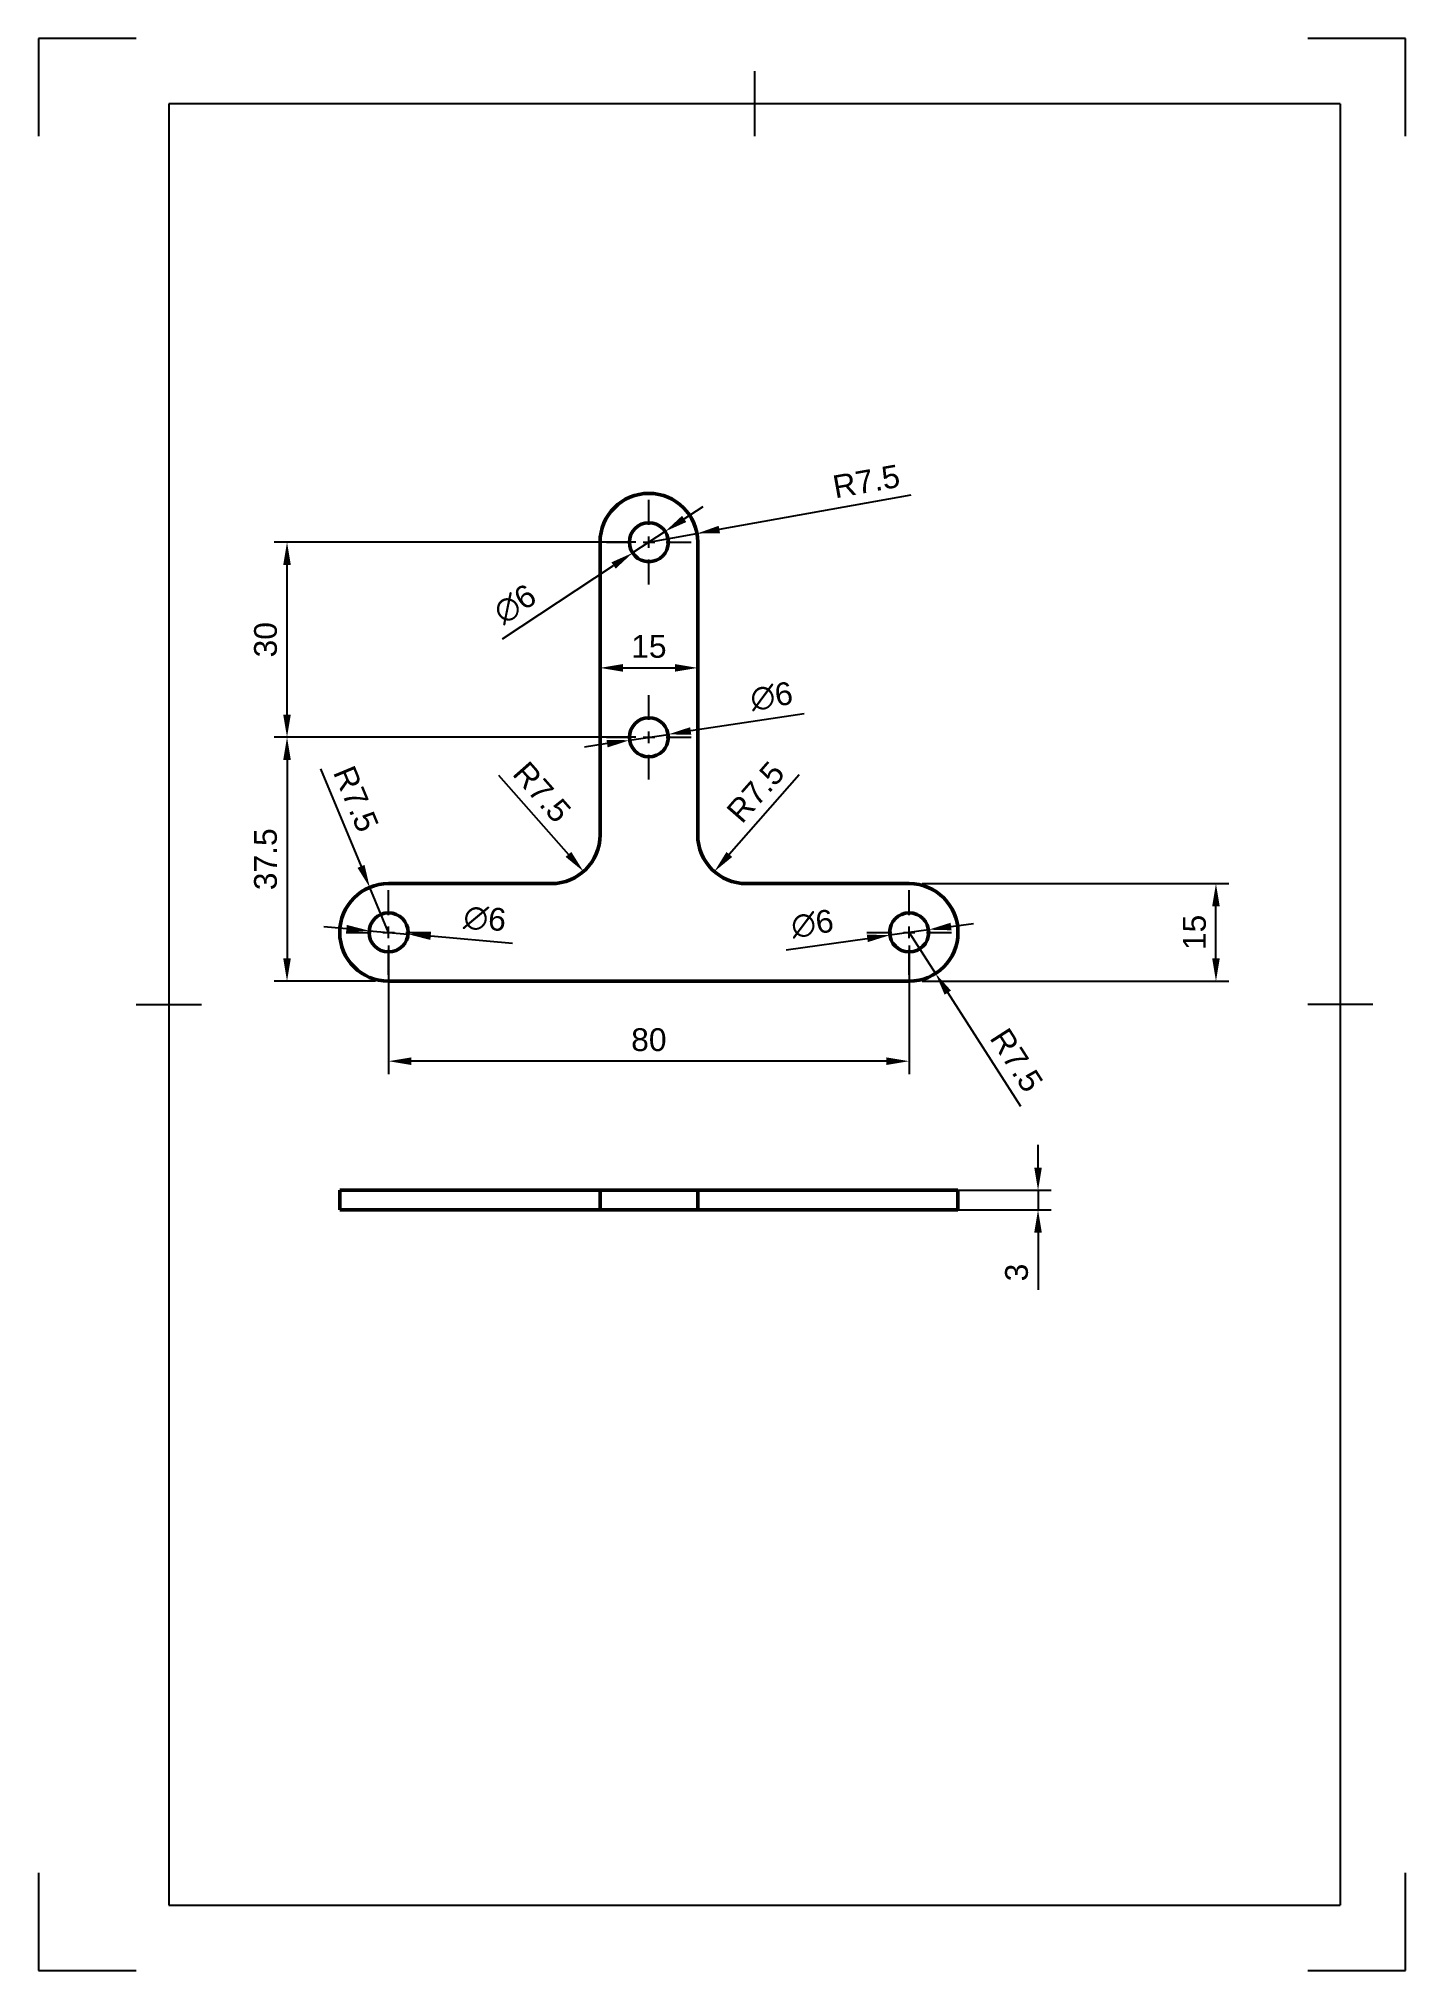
# Model space of a CAD drawing. Header units: millimetres. Extents: x 0 to 210, y 0 to 297.
import ezdxf

# ---------------------------------------------------------------- set-up
doc = ezdxf.new("R2010")
doc.units = ezdxf.units.MM
doc.header["$LTSCALE"] = 0.75
doc.linetypes.add('CENTER2', pattern=[28.575, 19.05, -3.175, 3.175, -3.175])
for name, color, linetype, lineweight in [('Border', 7, 'Continuous', 25), ('Center Lines', 7, 'CENTER2', 25), ('Dimensions', 7, 'Continuous', 25), ('Visible', 7, 'Continuous', 50)]:
    doc.layers.add(name, color=color, linetype=linetype, lineweight=lineweight)
doc.styles.get("Standard").update_dxf_attribs({"font": 'arial.ttf'})
doc.dimstyles.new('ISO-25', dxfattribs={"dimtxt": 3.5, "dimasz": 3.5, "dimexe": 2, "dimexo": 2, "dimgap": 1.5, "dimtad": 1, "dimzin": 12, "dimdsep": 46, "dimtxsty": 'Standard', "dimcen": 0, "dimclrd": 256, "dimclre": 256, "dimclrt": 256, "dimazin": 3, "dimtp": 0.1, "dimtm": 0.1, "dimtfac": 0.714, "dimtmove": 0, "dimatfit": 3, "dimfxl": 1, "dimtzin": 12, "dimarcsym": 0})

# ---------------------------------------------------------------- blocks, each defined once
blk = doc.blocks.new('ISO_A4(P)_SHEET')
at = {"layer": 'Border'}
for p, q in [((15, 297), (0, 297)), ((0, 297), (0, 282)), ((210, 297), (195, 297)), ((210, 282), (210, 297)), ((110, 292), (110, 282)), ((200, 287), (20, 287)), ((20, 287), (20, 10)), ((200, 287), (200, 10)), ((15, 148.5), (25, 148.5)), ((205, 148.5), (195, 148.5)), ((0, 15), (0, 0)), ((210, 0), (210, 15)), ((20, 10), (200, 10)), ((0, 0), (15, 0)), ((195, 0), (210, 0))]:
    blk.add_line(p, q, dxfattribs=at)
blk = doc.blocks.new('*D23')
at = {"layer": 'Defpoints', "color": 0, "transparency": 16777216}
for p in [(133.762719, 167.079716), (180.900664, 167.079716), (133.762719, 152.079716)]:
    blk.add_point(p, dxfattribs=at)
at = {"layer": 'Dimensions', "lineweight": -2, "transparency": 16777216}
for p, q in [((135.762719, 167.079716), (182.900664, 167.079716)), ((180.900664, 155.579716), (180.900664, 163.579716)), ((135.762719, 152.079716), (182.900664, 152.079716))]:
    blk.add_line(p, q, dxfattribs=at)
at = {"layer": 'Dimensions', "transparency": 16777216}
for points in [[(180.31733, 163.579716), (181.483997, 163.579716), (180.900664, 167.079716)], [(180.31733, 155.579716), (181.483997, 155.579716), (180.900664, 152.079716)]]:
    blk.add_solid(points, dxfattribs=at)
at = {"layer": 'Dimensions', "transparency": 16777216, "insert": (177.613658, 159.579716), "char_height": 3.5, "attachment_point": 5, "rotation": 90}
blk.add_mtext('15', dxfattribs=at)
blk = doc.blocks.new('*D24')
at = {"layer": 'Defpoints', "color": 0, "transparency": 16777216}
for p in [(53.762719, 159.579716), (133.762719, 159.579716), (53.762719, 139.780726)]:
    blk.add_point(p, dxfattribs=at)
at = {"layer": 'Dimensions', "lineweight": -2, "transparency": 16777216}
for p, q in [((53.762719, 157.579716), (53.762719, 137.780726)), ((133.762719, 157.579716), (133.762719, 137.780726)), ((130.262719, 139.780726), (57.262719, 139.780726))]:
    blk.add_line(p, q, dxfattribs=at)
at = {"layer": 'Dimensions', "transparency": 16777216}
for points in [[(57.262719, 140.364059), (57.262719, 139.197393), (53.762719, 139.780726)], [(130.262719, 140.364059), (130.262719, 139.197393), (133.762719, 139.780726)]]:
    blk.add_solid(points, dxfattribs=at)
at = {"layer": 'Dimensions', "transparency": 16777216, "insert": (93.762719, 143.067731), "char_height": 3.5, "attachment_point": 5}
blk.add_mtext('80', dxfattribs=at)
blk = doc.blocks.new('*D25')
at = {"layer": 'Defpoints', "color": 0, "transparency": 16777216}
for p in [(93.762719, 189.579716), (38.163238, 152.079716), (53.762719, 152.079716)]:
    blk.add_point(p, dxfattribs=at)
at = {"layer": 'Dimensions', "lineweight": -2, "transparency": 16777216}
for p, q in [((91.762719, 189.579716), (36.163238, 189.579716)), ((38.163238, 186.079716), (38.163238, 155.579716)), ((51.762719, 152.079716), (36.163238, 152.079716))]:
    blk.add_line(p, q, dxfattribs=at)
at = {"layer": 'Dimensions', "transparency": 16777216}
for points in [[(37.579904, 186.079716), (38.746571, 186.079716), (38.163238, 189.579716)], [(37.579904, 155.579716), (38.746571, 155.579716), (38.163238, 152.079716)]]:
    blk.add_solid(points, dxfattribs=at)
at = {"layer": 'Dimensions', "transparency": 16777216, "insert": (34.875038, 170.829716), "char_height": 3.5, "attachment_point": 5, "rotation": 90}
blk.add_mtext('37.5', dxfattribs=at)
blk = doc.blocks.new('*D26')
at = {"layer": 'Defpoints', "color": 0, "transparency": 16777216}
for p in [(38.163238, 219.579716), (93.762719, 219.579716), (93.762719, 189.579716)]:
    blk.add_point(p, dxfattribs=at)
at = {"layer": 'Dimensions', "lineweight": -2, "transparency": 16777216}
for p, q in [((91.762719, 219.579716), (36.163238, 219.579716)), ((38.163238, 193.079716), (38.163238, 216.079716)), ((91.762719, 189.579716), (36.163238, 189.579716))]:
    blk.add_line(p, q, dxfattribs=at)
at = {"layer": 'Dimensions', "transparency": 16777216}
for points in [[(37.579904, 216.079716), (38.746571, 216.079716), (38.163238, 219.579716)], [(37.579904, 193.079716), (38.746571, 193.079716), (38.163238, 189.579716)]]:
    blk.add_solid(points, dxfattribs=at)
at = {"layer": 'Dimensions', "transparency": 16777216, "insert": (34.875038, 204.579716), "char_height": 3.5, "attachment_point": 5, "rotation": 90}
blk.add_mtext('30', dxfattribs=at)
blk = doc.blocks.new('*D27')
at = {"layer": 'Defpoints', "color": 0, "transparency": 16777216}
for p in [(101.144403, 220.906646), (93.762719, 219.579716)]:
    blk.add_point(p, dxfattribs=at)
at = {"layer": 'Dimensions', "lineweight": -2, "transparency": 16777216}
for p, q in [((134.027174, 226.817644), (104.589189, 221.525879)), ((93.762719, 219.579716), (101.144403, 220.906646))]:
    blk.add_line(p, q, dxfattribs=at)
at = {"layer": 'Dimensions', "transparency": 16777216}
blk.add_solid([(104.485984, 222.10001), (104.692395, 220.951748), (101.144403, 220.906646)], dxfattribs=at)
at = {"layer": 'Dimensions', "transparency": 16777216, "insert": (127.173467, 228.918037), "char_height": 3.5, "attachment_point": 5, "rotation": 10.1906376}
blk.add_mtext('R7.5', dxfattribs=at)
blk = doc.blocks.new('*D28')
at = {"layer": 'Defpoints', "color": 0, "transparency": 16777216}
for p in [(108.762719, 174.579716), (103.819593, 168.939193)]:
    blk.add_point(p, dxfattribs=at)
at = {"layer": 'Dimensions', "lineweight": -2, "transparency": 16777216}
blk.add_line((116.835144, 183.791031), (106.126385, 171.571437), dxfattribs=at)
at = {"layer": 'Dimensions', "transparency": 16777216}
blk.add_solid([(105.687678, 171.955902), (106.565093, 171.186972), (103.819593, 168.939193)], dxfattribs=at)
at = {"layer": 'Dimensions', "transparency": 16777216, "insert": (110.16749, 181.159047), "char_height": 3.5, "attachment_point": 5, "rotation": 48.76997442}
blk.add_mtext('R7.5', dxfattribs=at)
blk = doc.blocks.new('*D29')
at = {"layer": 'Defpoints', "color": 0, "transparency": 16777216}
for p in [(133.762719, 159.579716), (137.811422, 153.266396)]:
    blk.add_point(p, dxfattribs=at)
at = {"layer": 'Dimensions', "lineweight": -2, "transparency": 16777216}
for p, q in [((133.762719, 159.579716), (137.811422, 153.266396)), ((150.934877, 132.802417), (139.700817, 150.32018))]:
    blk.add_line(p, q, dxfattribs=at)
at = {"layer": 'Dimensions', "transparency": 16777216}
blk.add_solid([(140.191853, 150.635079), (139.209781, 150.005281), (137.811422, 153.266396)], dxfattribs=at)
at = {"layer": 'Dimensions', "transparency": 16777216, "insert": (150.254925, 139.938426), "char_height": 3.5, "attachment_point": 5, "rotation": 302.67186232}
blk.add_mtext('R7.5', dxfattribs=at)
blk = doc.blocks.new('*D30')
at = {"layer": 'Defpoints', "color": 0, "transparency": 16777216}
for p in [(86.262719, 202.015691), (101.262719, 202.015691), (101.262719, 200.254214)]:
    blk.add_point(p, dxfattribs=at)
at = {"layer": 'Dimensions', "lineweight": -2, "transparency": 16777216}
for p, q in [((86.262719, 200.015691), (86.262719, 198.254214)), ((89.762719, 200.254214), (97.762719, 200.254214)), ((101.262719, 200.015691), (101.262719, 198.254214))]:
    blk.add_line(p, q, dxfattribs=at)
at = {"layer": 'Dimensions', "transparency": 16777216}
for points in [[(89.762719, 200.837548), (89.762719, 199.670881), (86.262719, 200.254214)], [(97.762719, 200.837548), (97.762719, 199.670881), (101.262719, 200.254214)]]:
    blk.add_solid(points, dxfattribs=at)
at = {"layer": 'Dimensions', "transparency": 16777216, "insert": (93.762719, 203.54122), "char_height": 3.5, "attachment_point": 5}
blk.add_mtext('15', dxfattribs=at)
blk = doc.blocks.new('*D31')
at = {"layer": 'Defpoints', "color": 0, "transparency": 16777216}
for p in [(50.878623, 166.503009), (53.762719, 159.579716)]:
    blk.add_point(p, dxfattribs=at)
at = {"layer": 'Dimensions', "lineweight": -2, "transparency": 16777216}
for p, q in [((43.284623, 184.732459), (49.532712, 169.733879)), ((53.762719, 159.579716), (50.878623, 166.503009))]:
    blk.add_line(p, q, dxfattribs=at)
at = {"layer": 'Dimensions', "transparency": 16777216}
blk.add_solid([(50.07119, 169.958198), (48.994233, 169.509561), (50.878623, 166.503009)], dxfattribs=at)
at = {"layer": 'Dimensions', "transparency": 16777216, "insert": (48.763354, 180.109855), "char_height": 3.5, "attachment_point": 5, "rotation": 292.61555454}
blk.add_mtext('R7.5', dxfattribs=at)
blk = doc.blocks.new('*D32')
at = {"layer": 'Defpoints', "color": 0, "transparency": 16777216}
for p in [(78.762719, 174.579716), (83.721828, 168.953239)]:
    blk.add_point(p, dxfattribs=at)
at = {"layer": 'Dimensions', "lineweight": -2, "transparency": 16777216}
blk.add_line((70.664195, 183.768093), (81.407577, 171.578928), dxfattribs=at)
at = {"layer": 'Dimensions', "transparency": 16777216}
blk.add_solid([(81.845192, 171.964637), (80.969963, 171.19322), (83.721828, 168.953239)], dxfattribs=at)
at = {"layer": 'Dimensions', "transparency": 16777216, "insert": (77.339289, 181.155035), "char_height": 3.5, "attachment_point": 5, "rotation": 311.39253799}
blk.add_mtext('R7.5', dxfattribs=at)
blk = doc.blocks.new('*D33')
at = {"layer": 'Defpoints', "color": 0, "transparency": 16777216}
for p in [(50.774478, 159.845066), (56.750961, 159.314366)]:
    blk.add_point(p, dxfattribs=at)
at = {"layer": 'Dimensions', "lineweight": -2, "transparency": 16777216}
for p, q in [((47.288195, 160.15464), (43.801913, 160.464215)), ((50.774478, 159.845066), (56.750961, 159.314366)), ((72.787791, 157.890328), (60.237244, 159.004791))]:
    blk.add_line(p, q, dxfattribs=at)
at = {"layer": 'Dimensions', "transparency": 16777216}
for points in [[(47.339791, 160.735687), (47.2366, 159.573593), (50.774478, 159.845066)], [(60.288839, 159.585838), (60.185648, 158.423744), (56.750961, 159.314366)]]:
    blk.add_solid(points, dxfattribs=at)
at = {"layer": 'Dimensions', "transparency": 16777216, "insert": (68.555052, 161.664397), "char_height": 3.5, "attachment_point": 5, "rotation": 354.92555894}
blk.add_mtext('∅6', dxfattribs=at)
blk = doc.blocks.new('*D34')
at = {"layer": 'Defpoints', "color": 0, "transparency": 16777216}
for p in [(130.792186, 159.160273), (136.733253, 159.999159)]:
    blk.add_point(p, dxfattribs=at)
at = {"layer": 'Dimensions', "lineweight": -2, "transparency": 16777216}
for p, q in [((140.198875, 160.488509), (143.664497, 160.977859)), ((114.850392, 156.909272), (127.326564, 158.670923)), ((136.733253, 159.999159), (130.792186, 159.160273))]:
    blk.add_line(p, q, dxfattribs=at)
at = {"layer": 'Dimensions', "transparency": 16777216}
for points in [[(140.117316, 161.066113), (140.280433, 159.910905), (136.733253, 159.999159)], [(127.245006, 159.248527), (127.408122, 158.093319), (130.792186, 159.160273)]]:
    blk.add_solid(points, dxfattribs=at)
at = {"layer": 'Dimensions', "transparency": 16777216, "insert": (118.882411, 160.897066), "char_height": 3.5, "attachment_point": 5, "rotation": 8.03708165}
blk.add_mtext('∅6', dxfattribs=at)
blk = doc.blocks.new('*D35')
at = {"layer": 'Defpoints', "color": 0, "transparency": 16777216}
for p in [(90.796723, 189.129311), (96.728716, 190.030121)]:
    blk.add_point(p, dxfattribs=at)
at = {"layer": 'Dimensions', "lineweight": -2, "transparency": 16777216}
for p, q in [((117.61739, 193.202193), (100.189045, 190.555593)), ((87.336394, 188.603839), (83.876064, 188.078367)), ((90.796723, 189.129311), (96.728716, 190.030121))]:
    blk.add_line(p, q, dxfattribs=at)
at = {"layer": 'Dimensions', "transparency": 16777216}
for points in [[(100.101467, 191.132314), (100.276624, 189.978871), (96.728716, 190.030121)], [(87.248815, 189.180561), (87.423972, 188.027118), (90.796723, 189.129311)]]:
    blk.add_solid(points, dxfattribs=at)
at = {"layer": 'Dimensions', "transparency": 16777216, "insert": (112.610806, 195.86561), "char_height": 3.5, "attachment_point": 5, "rotation": 8.63474583}
blk.add_mtext('∅6', dxfattribs=at)
blk = doc.blocks.new('*D36')
at = {"layer": 'Defpoints', "color": 0, "transparency": 16777216}
for p in [(96.266279, 221.232649), (91.25916, 217.926782)]:
    blk.add_point(p, dxfattribs=at)
at = {"layer": 'Dimensions', "lineweight": -2, "transparency": 16777216}
for p, q in [((99.187099, 223.161072), (102.107918, 225.089494)), ((96.266279, 221.232649), (91.25916, 217.926782)), ((71.259438, 204.7223), (88.33834, 215.99836))]:
    blk.add_line(p, q, dxfattribs=at)
at = {"layer": 'Dimensions', "transparency": 16777216}
for points in [[(98.865695, 223.647875), (99.508502, 222.674269), (96.266279, 221.232649)], [(88.016937, 216.485163), (88.659744, 215.511557), (91.25916, 217.926782)]]:
    blk.add_solid(points, dxfattribs=at)
at = {"layer": 'Dimensions', "transparency": 16777216, "insert": (73.191475, 210.053989), "char_height": 3.5, "attachment_point": 5, "rotation": 33.43412644}
blk.add_mtext('∅6', dxfattribs=at)
blk = doc.blocks.new('*D37')
at = {"layer": 'Defpoints', "color": 0, "transparency": 16777216}
for p in [(133.762719, 119.937468), (133.762719, 116.937468), (153.561709, 116.937468)]:
    blk.add_point(p, dxfattribs=at)
at = {"layer": 'Dimensions', "lineweight": -2, "transparency": 16777216}
for p, q in [((153.561709, 123.437468), (153.561709, 126.937468)), ((135.762719, 119.937468), (155.561709, 119.937468)), ((153.561709, 119.937468), (153.561709, 116.937468)), ((135.762719, 116.937468), (155.561709, 116.937468)), ((153.561709, 113.437468), (153.561709, 104.645517))]:
    blk.add_line(p, q, dxfattribs=at)
at = {"layer": 'Dimensions', "transparency": 16777216}
for points in [[(152.978376, 123.437468), (154.145043, 123.437468), (153.561709, 119.937468)], [(152.978376, 113.437468), (154.145043, 113.437468), (153.561709, 116.937468)]]:
    blk.add_solid(points, dxfattribs=at)
at = {"layer": 'Dimensions', "transparency": 16777216, "insert": (150.27351, 107.291492), "char_height": 3.5, "attachment_point": 5, "rotation": 90}
blk.add_mtext('3', dxfattribs=at)
blk = doc.blocks.new('*U19')
at = {"layer": 'Center Lines', "color": 0, "ltscale": 0.75, "transparency": 16777216}
for p, q in [((0, 2.678906), (0, 6.5)), ((-6.5, 0), (-2.678906, 0)), ((2.678906, 0), (6.5, 0)), ((0, -6.5), (0, -2.678906))]:
    blk.add_line(p, q, dxfattribs=at)
at = {"layer": 'Center Lines', "color": 0, "linetype": 'Continuous', "ltscale": 0.75, "transparency": 16777216}
for p, q in [((-0.892969, 0), (0.892969, 0)), ((0, -0.892969), (0, 0.892969))]:
    blk.add_line(p, q, dxfattribs=at)
blk = doc.blocks.new('*U20')
at = {"layer": 'Center Lines', "color": 0, "ltscale": 0.75, "transparency": 16777216}
for p, q in [((0, 2.678906), (0, 6.5)), ((-6.5, 0), (-2.678906, 0)), ((2.678906, 0), (6.5, 0)), ((0, -6.5), (0, -2.678906))]:
    blk.add_line(p, q, dxfattribs=at)
at = {"layer": 'Center Lines', "color": 0, "linetype": 'Continuous', "ltscale": 0.75, "transparency": 16777216}
for p, q in [((-0.892969, 0), (0.892969, 0)), ((0, -0.892969), (0, 0.892969))]:
    blk.add_line(p, q, dxfattribs=at)
blk = doc.blocks.new('*U21')
at = {"layer": 'Center Lines', "color": 0, "ltscale": 0.75, "transparency": 16777216}
for p, q in [((0, 2.678906), (0, 6.5)), ((-6.5, 0), (-2.678906, 0)), ((2.678906, 0), (6.5, 0)), ((0, -6.5), (0, -2.678906))]:
    blk.add_line(p, q, dxfattribs=at)
at = {"layer": 'Center Lines', "color": 0, "linetype": 'Continuous', "ltscale": 0.75, "transparency": 16777216}
for p, q in [((-0.892969, 0), (0.892969, 0)), ((0, -0.892969), (0, 0.892969))]:
    blk.add_line(p, q, dxfattribs=at)
blk = doc.blocks.new('*U22')
at = {"layer": 'Center Lines', "color": 0, "ltscale": 0.75, "transparency": 16777216}
for p, q in [((0, 2.678906), (0, 6.5)), ((-6.5, 0), (-2.678906, 0)), ((2.678906, 0), (6.5, 0)), ((0, -6.5), (0, -2.678906))]:
    blk.add_line(p, q, dxfattribs=at)
at = {"layer": 'Center Lines', "color": 0, "linetype": 'Continuous', "ltscale": 0.75, "transparency": 16777216}
for p, q in [((-0.892969, 0), (0.892969, 0)), ((0, -0.892969), (0, 0.892969))]:
    blk.add_line(p, q, dxfattribs=at)

msp = doc.modelspace()

# ---------------------------------------------------------------- linework, layer by layer
at = {"layer": 'Visible', "extrusion": (0, 1, 0)}
for p, q in [((86.262719, 219.579716, 1.5), (86.262719, 174.579716, 1.5)), ((101.262719, 174.579716, 1.5), (101.262719, 219.579716, 1.5)), ((78.762719, 167.079716, 1.5), (53.762719, 167.079716, 1.5)), ((133.762719, 167.079716, 1.5), (108.762719, 167.079716, 1.5)), ((53.762719, 152.079716, 1.5), (133.762719, 152.079716, 1.5))]:
    msp.add_line(p, q, dxfattribs=at)
at = {"layer": 'Visible'}
for p, q in [((46.262719, 116.937468, -30), (46.262719, 119.937468, -30)), ((53.762719, 119.937468, -22.5), (78.762719, 119.937468, -22.5)), ((86.262719, 116.937468, 30), (86.262719, 119.937468, 30)), ((101.262719, 116.937468, 30), (101.262719, 119.937468, 30)), ((108.762719, 119.937468, -22.5), (133.762719, 119.937468, -22.5)), ((141.262719, 116.937468, -30), (141.262719, 119.937468, -30)), ((78.762719, 116.937468, -22.5), (53.762719, 116.937468, -22.5)), ((133.762719, 116.937468, -22.5), (108.762719, 116.937468, -22.5))]:
    msp.add_line(p, q, dxfattribs=at)
for centre in [(93.762719, 219.579716, 1.5), (93.762719, 189.579716, 1.5), (53.762719, 159.579716, 1.5), (133.762719, 159.579716, 1.5)]:
    msp.add_circle(centre, 3, dxfattribs=at)
at = {"layer": 'Visible', "extrusion": (-2e-16, 6e-16, -1)}
for centre, start, end in [((-93.762719, 219.579716, -1.5), 0, 180), ((-78.762719, 174.579716, -1.5), 180, 270), ((-108.762719, 174.579716, -1.5), 270, 0), ((-53.762719, 159.579716, -1.5), 270, 90), ((-133.762719, 159.579716, -1.5), 90, 270)]:
    msp.add_arc(centre, 7.5, start, end, dxfattribs=at)
at = {"layer": 'Visible', "extrusion": (2e-16, 1, 6e-16)}
for centre, start, end in [((-53.762719, -30, 119.937468), 0, 90), ((-93.762719, 30, 119.937468), 0, 180), ((-133.762719, -30, 119.937468), 90, 180), ((-53.762719, -30, 116.937468), 0, 90), ((-78.762719, -15, 116.937468), 180, 270), ((-93.762719, 30, 116.937468), 0, 180), ((-108.762719, -15, 116.937468), 270, 0), ((-133.762719, -30, 116.937468), 90, 180)]:
    msp.add_arc(centre, 7.5, start, end, dxfattribs=at)
at = {"layer": 'Visible', "extrusion": (-2e-16, -1, -6e-16)}
for centre, start, end in [((78.762719, -15, -119.937468), 270, 0), ((108.762719, -15, -119.937468), 180, 270)]:
    msp.add_arc(centre, 7.5, start, end, dxfattribs=at)

# ---------------------------------------------------------------- block references
at = {"layer": 'Border'}
msp.add_blockref('ISO_A4(P)_SHEET', (0, 0), dxfattribs=at)
at = {"layer": 'Center Lines', "ltscale": 0.75}
for name, p in [('*U22', (93.762719, 219.579716)), ('*U21', (93.762719, 189.579716)), ('*U20', (53.762719, 159.579716)), ('*U19', (133.762719, 159.579716))]:
    msp.add_blockref(name, p, dxfattribs=at)

# ---------------------------------------------------------------- dimensions: what is measured, and where the dimension line sits
at = {"layer": 'Dimensions'}
for center, mpoint, picture, middle in [((93.762719, 219.579716), (101.144403, 220.906646), '*D27', (127.75375, 225.689935)), ((53.762719, 159.579716), (50.878623, 166.503009), '*D31', (45.735712, 178.848604)), ((78.762719, 174.579716), (83.721828, 168.953239), '*D32', (74.878761, 178.986355)), ((108.762719, 174.579716), (103.819593, 168.939193), '*D28', (112.634161, 178.997356)), ((133.762719, 159.579716), (137.811422, 153.266396), '*D29', (147.494032, 138.167878))]:
    dim = msp.add_radius_dim(center=center, mpoint=mpoint, dimstyle='ISO-25', override={"dimlfac": 1, "dimse1": 1, "dimclrd": 256, "dimclre": 256}, dxfattribs=at)
    dim.commit()
    dim.dimension.update_dxf_attribs({"geometry": picture, "text_midpoint": middle, "dimtype": 164})
for p1, p2, picture, middle in [((96.266279, 221.232649), (91.25916, 217.926782), '*D36', (75.056475, 207.22923)), ((90.796723, 189.129311), (96.728716, 190.030121), '*D35', (113.118996, 192.519085)), ((50.774478, 159.845066), (56.750961, 159.314366), '*D33', (68.255659, 158.292772)), ((136.733253, 159.999159), (130.792186, 159.160273), '*D34', (119.355667, 157.545423))]:
    dim = msp.add_diameter_dim_2p(p1=p1, p2=p2, dimstyle='ISO-25', override={"dimlfac": 1, "dimclrd": 256, "dimclre": 256}, dxfattribs=at)
    dim.commit()
    dim.dimension.update_dxf_attribs({"geometry": picture, "text_midpoint": middle, "dimtype": 163})
for p1, p2, distance, picture, middle in [((93.762719, 189.579716), (93.762719, 219.579716), 55.599481, '*D26', (34.875038, 204.579716)), ((133.762719, 159.579716), (53.762719, 159.579716), 19.79899, '*D24', (93.762719, 143.067731)), ((133.762719, 119.937468), (133.762719, 116.937468), 19.79899, '*D37', (150.27351, 107.291492))]:
    dim = msp.add_aligned_dim(p1=p1, p2=p2, distance=distance, dimstyle='ISO-25', override={"dimlfac": 1, "dimclrd": 256, "dimclre": 256}, dxfattribs=at)
    dim.commit()
    dim.dimension.update_dxf_attribs({"geometry": picture, "text_midpoint": middle})
dim = msp.add_linear_dim(base=(101.262719, 200.254214), p1=(86.262719, 202.015691), p2=(101.262719, 202.015691), dimstyle='ISO-25', override={"dimlfac": 1, "dimclrd": 256, "dimclre": 256}, dxfattribs=at)
dim.commit()
dim.dimension.update_dxf_attribs({"geometry": '*D30', "text_midpoint": (93.762719, 203.54122)})
for base, p1, p2, picture, middle in [((38.163238, 152.079716), (93.762719, 189.579716), (53.762719, 152.079716), '*D25', (34.875038, 170.829716)), ((180.900664, 167.079716), (133.762719, 152.079716), (133.762719, 167.079716), '*D23', (177.613658, 159.579716))]:
    dim = msp.add_linear_dim(base=base, p1=p1, p2=p2, angle=90, dimstyle='ISO-25', override={"dimlfac": 1, "dimclrd": 256, "dimclre": 256}, dxfattribs=at)
    dim.commit()
    dim.dimension.update_dxf_attribs({"geometry": picture, "text_midpoint": middle})

doc.saveas('drawing.dxf')
